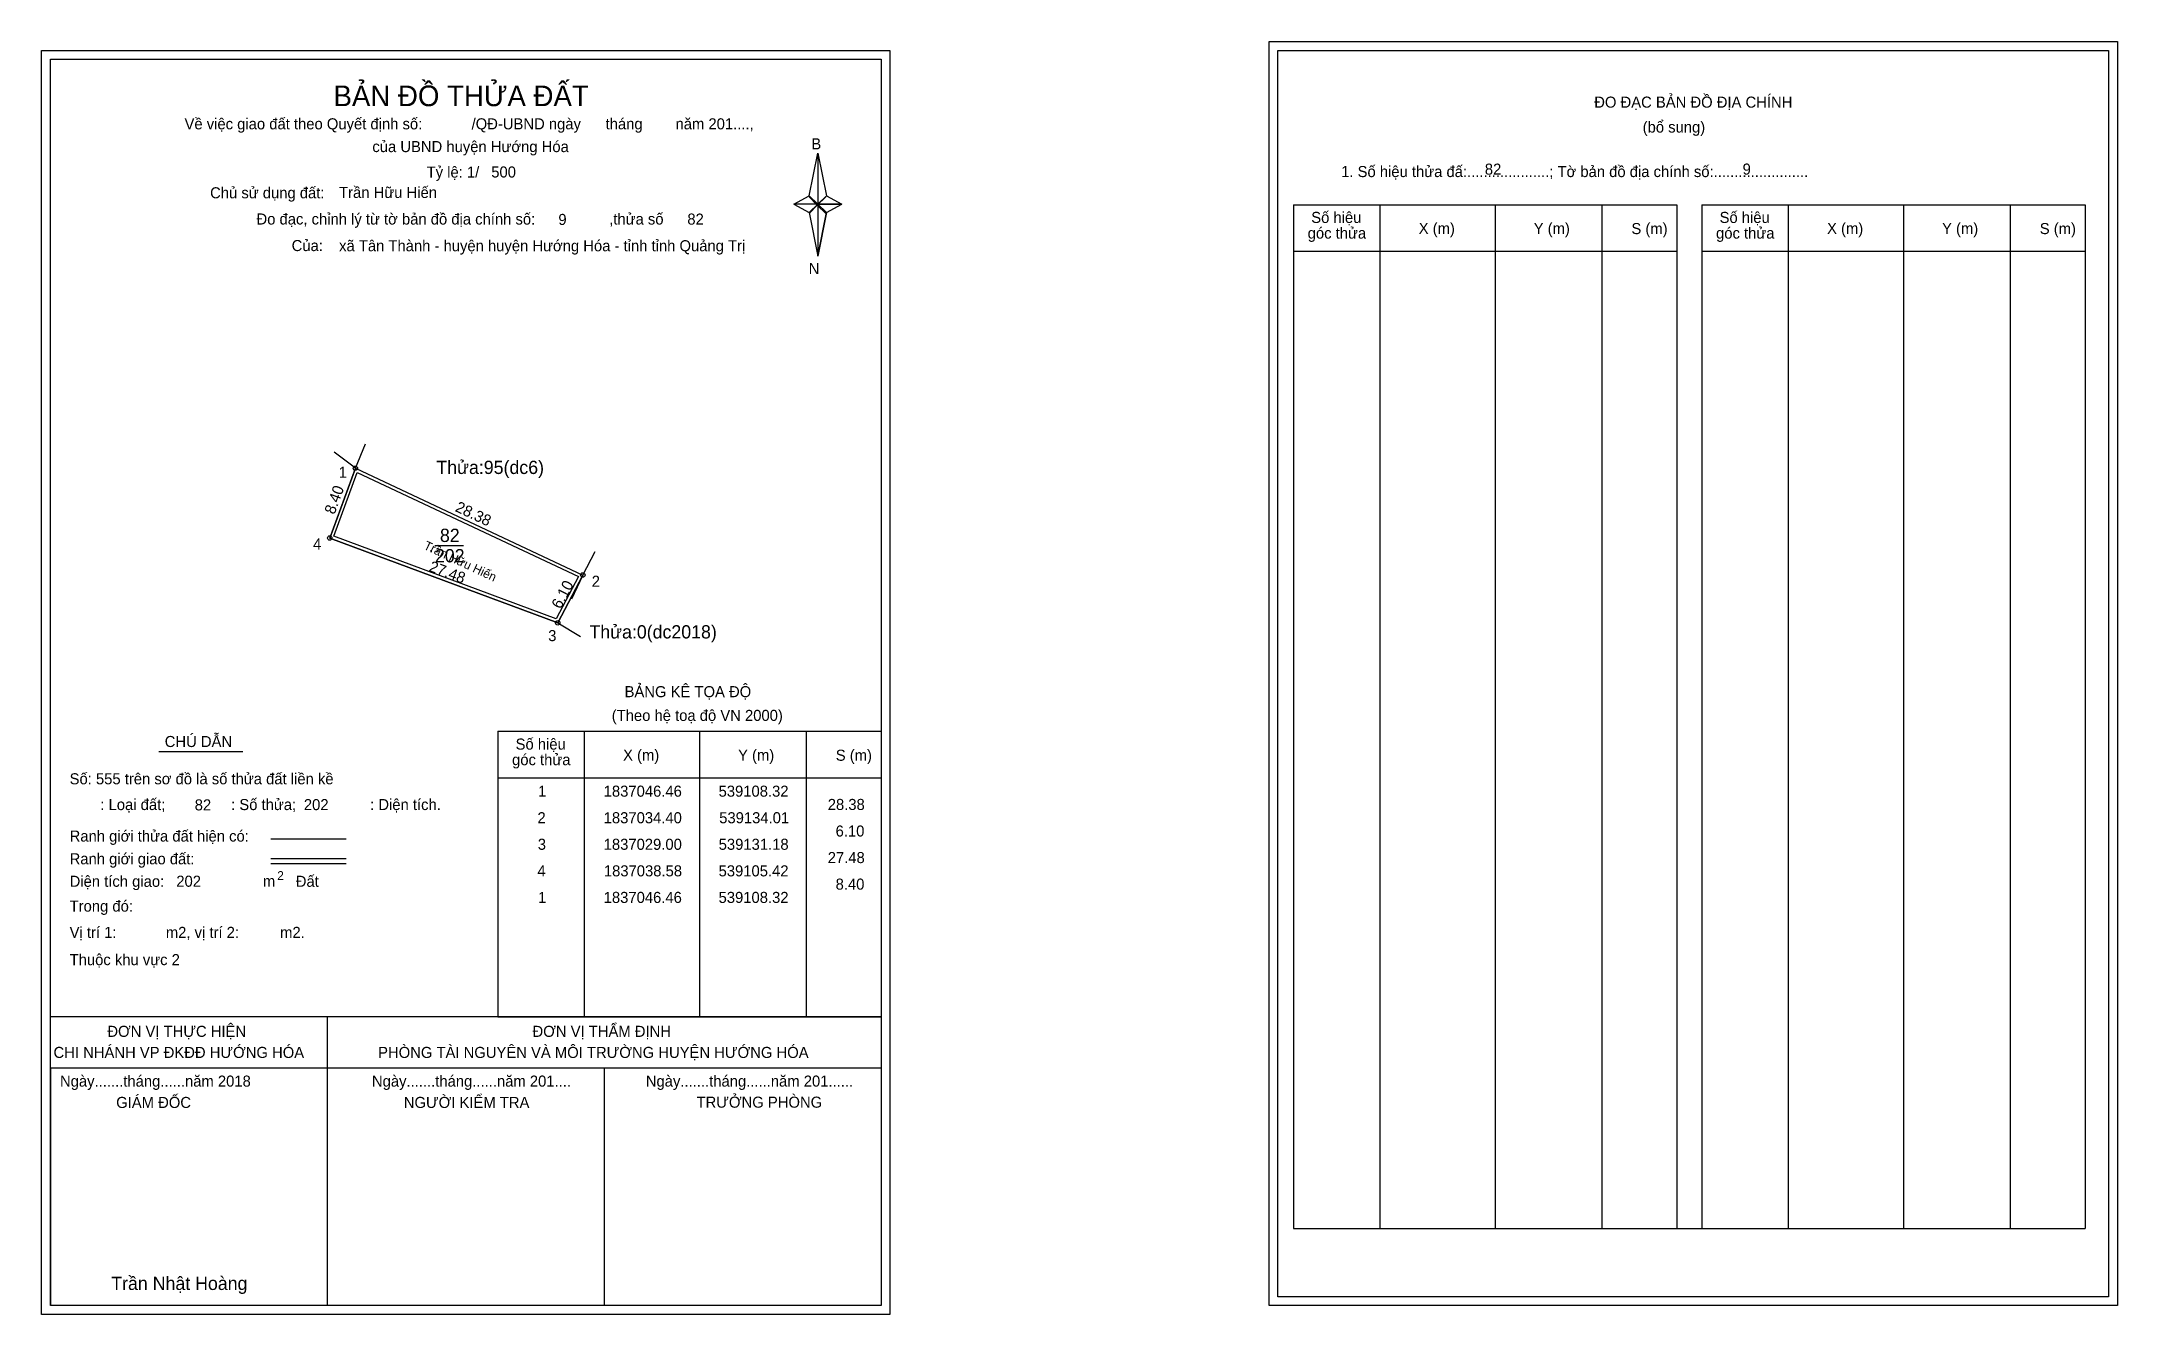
# Model space of a CAD drawing. Extents: x 539073 to 539307, y 1836951 to 1837095.
import ezdxf

# ---------------------------------------------------------------- set-up
doc = ezdxf.new("R2010")
doc.units = 0
for name, color, linetype in [('Level 1', 7, 'Continuous'), ('Level 10', 7, 'Continuous'), ('Level 11', 7, 'Continuous'), ('Level 13', 7, 'Continuous'), ('Level 27', 7, 'Continuous'), ('Level 28', 7, 'Continuous'), ('Level 3', 7, 'Continuous'), ('Level 36', 7, 'Continuous'), ('Level 49', 7, 'Continuous'), ('Level 5', 7, 'Continuous'), ('Level 53', 7, 'Continuous'), ('Level 55', 7, 'Continuous'), ('Level 6', 7, 'Continuous'), ('Level 63', 7, 'Continuous'), ('Level 9', 7, 'Continuous')]:
    doc.layers.add(name, color=color, linetype=linetype)

msp = doc.modelspace()

# ---------------------------------------------------------------- linework, layer by layer
at = {"layer": 'Level 1'}
for p, q in [((539073.87, 1837092.66), (539073.87, 1837092.66)), ((539212.53, 1837093.66), (539212.53, 1837093.66)), ((539159.58, 1837077.22), (539160.56, 1837082.04)), ((539160.56, 1837082.04), (539160.56, 1837076.28)), ((539160.56, 1837082.04), (539161.54, 1837077.22)), ((539157.85, 1837076.28), (539159.58, 1837077.22)), ((539159.58, 1837077.22), (539160.56, 1837076.28)), ((539160.49, 1837076.17), (539159.58, 1837077.11)), ((539160.56, 1837076.28), (539159.58, 1837075.36)), ((539160.49, 1837076.17), (539159.58, 1837075.25)), ((539159.58, 1837075.25), (539160.49, 1837076.17)), ((539161.47, 1837077.11), (539160.49, 1837076.17)), ((539160.49, 1837076.17), (539161.47, 1837077.11)), ((539161.47, 1837075.25), (539160.49, 1837076.17)), ((539161.54, 1837077.22), (539160.56, 1837076.28)), ((539160.56, 1837076.28), (539160.56, 1837070.43)), ((539160.56, 1837076.28), (539163.27, 1837076.28)), ((539160.56, 1837076.28), (539161.54, 1837075.36)), ((539161.54, 1837075.36), (539163.27, 1837076.28)), ((539214.29, 1837076.23), (539257.59, 1837076.23)), ((539224.09, 1836960.6), (539224.09, 1837076.23)), ((539237.12, 1836960.6), (539237.12, 1837076.23)), ((539249.11, 1837076.23), (539249.11, 1836960.6)), ((539257.59, 1837076.23), (539257.59, 1836960.6)), ((539260.42, 1837076.23), (539303.72, 1837076.23)), ((539270.22, 1836960.6), (539270.22, 1837076.23)), ((539283.25, 1836960.6), (539283.25, 1837076.23)), ((539295.24, 1837076.23), (539295.24, 1836960.6)), ((539303.72, 1837076.23), (539303.72, 1836960.6)), ((539159.58, 1837075.36), (539160.56, 1837070.43)), ((539161.54, 1837075.36), (539160.56, 1837070.43)), ((539214.29, 1837070.97), (539257.59, 1837070.97)), ((539260.42, 1837070.97), (539303.72, 1837070.97)), ((539124.41, 1837016.75), (539167.71, 1837016.75)), ((539134.21, 1836984.49), (539134.21, 1837016.75)), ((539147.24, 1836984.49), (539147.24, 1837016.75)), ((539159.23, 1837016.75), (539159.23, 1836984.49)), ((539124.41, 1837011.48), (539167.71, 1837011.48)), ((539098.76, 1837004.59), (539107.26, 1837004.59)), ((539098.76, 1837002.37), (539107.26, 1837002.37)), ((539098.76, 1837001.82), (539107.26, 1837001.82)), ((539127.28, 1836984.49), (539073.86, 1836984.49)), ((539167.71, 1836984.49), (539115.29, 1836984.49)), ((539124.41, 1836984.48), (539167.71, 1836984.48)), ((539167.71, 1836978.71), (539073.86, 1836978.71)), ((539073.86, 1836951.87), (539073.86, 1836978.71)), ((539214.29, 1836960.6), (539303.72, 1836960.6)), ((539167.71, 1836951.87), (539167.71, 1836951.87)), ((539306.38, 1836952.87), (539306.38, 1836952.87))]:
    msp.add_line(p, q, dxfattribs=at)
for points in [[(539159.58, 1837077.22), (539160.56, 1837082.04), (539160.56, 1837076.28)], [(539157.85, 1837076.28), (539159.58, 1837075.36), (539160.56, 1837076.28)], [(539160.56, 1837076.28), (539161.54, 1837077.22), (539163.27, 1837076.28)], [(539160.56, 1837076.28), (539160.56, 1837070.43), (539161.54, 1837075.36)]]:
    msp.add_lwpolyline(points, close=True, dxfattribs=at)
at = {"layer": 'Level 10'}
for p, q in [((539108.32, 1837046.46), (539105.42, 1837038.58)), ((539105.42, 1837038.58), (539131.18, 1837029)), ((539131.18, 1837029), (539134.01, 1837034.4))]:
    msp.add_line(p, q, dxfattribs=at)
for points in [[(539108.32, 1837046.46), (539134.01, 1837034.4), (539131.18, 1837029), (539105.42, 1837038.58)], [(539108.52, 1837045.98), (539133.53, 1837034.24), (539131.01, 1837029.44), (539105.87, 1837038.78)]]:
    msp.add_lwpolyline(points, close=True, dxfattribs=at)
at = {"layer": 'Level 11'}
for centre in [(539108.32, 1837046.46), (539108.32, 1837046.46), (539105.42, 1837038.58), (539134.01, 1837034.4), (539131.18, 1837029)]:
    msp.add_circle(centre, 0.25, dxfattribs=at)
at = {"layer": 'Level 27'}
for p, q in [((539108.32, 1837046.46), (539105.94, 1837048.28)), ((539108.32, 1837046.46), (539109.46, 1837049.23)), ((539134.01, 1837034.4), (539135.4, 1837037.06)), ((539134.01, 1837034.4), (539132.75, 1837031.68)), ((539131.18, 1837029), (539133.76, 1837027.46))]:
    msp.add_line(p, q, dxfattribs=at)
at = {"layer": 'Level 3'}
for p, q in [((539214.29, 1837076.23), (539214.29, 1836960.6)), ((539260.42, 1837076.23), (539260.42, 1836960.6)), ((539124.41, 1837016.75), (539124.41, 1836984.49))]:
    msp.add_line(p, q, dxfattribs=at)
at = {"layer": 'Level 5'}
for p, q in [((539086.12, 1837014.47), (539095.6, 1837014.47)), ((539105.15, 1836984.49), (539105.15, 1836951.87)), ((539073.86, 1836978.71), (539073.86, 1836951.87)), ((539073.86, 1836978.71), (539073.86, 1836951.87)), ((539136.43, 1836978.71), (539136.43, 1836951.87))]:
    msp.add_line(p, q, dxfattribs=at)
at = {"layer": 'Level 63'}
for points in [[(539072.86, 1837093.66), (539168.71, 1837093.66), (539168.71, 1836950.87), (539072.86, 1836950.87)], [(539073.86, 1837092.66), (539167.71, 1837092.66), (539167.71, 1836951.87), (539073.86, 1836951.87)], [(539211.53, 1837094.66), (539307.38, 1837094.66), (539307.38, 1836951.87), (539211.53, 1836951.87)], [(539212.53, 1837093.66), (539306.38, 1837093.66), (539306.38, 1836952.87), (539212.53, 1836952.87)]]:
    msp.add_lwpolyline(points, close=True, dxfattribs=at)
at = {"layer": 'Level 9'}
msp.add_line((539117.31, 1837037.73), (539120.55, 1837037.73), dxfattribs=at)

# ---------------------------------------------------------------- texts
at = {"layer": 'Level 1'}
for s, height, p in [('BẢN ĐỒ THỬA ĐẤT', 2.3328, (539105.85, 1837087.36)), ('ĐO ĐẠC BẢN ĐỒ ĐỊA CHÍNH', 1.25, (539248.27, 1837087.19)), ('Về việc giao đất theo Quyết định số:            /QĐ-UBND ngày      tháng        năm 201....,      ', 1.25, (539089.02, 1837084.74)), ('(bổ sung)', 1.25, (539253.74, 1837084.38)), ('của UBND huyện Hướng Hóa', 1.25, (539110.24, 1837082.17)), ('B', 1.25, (539159.83, 1837082.48)), ('1. Số hiệu thửa đấ:....................; Tờ bản đồ địa chính số:.......................', 1.25, (539219.68, 1837079.35)), ('Chủ sử dụng đất:', 1.25, (539091.91, 1837076.95)), ('Đo đạc, chỉnh lý từ tờ bản đồ địa chính số:                  ,thửa số                 ', 1.25, (539097.15, 1837073.99)), ('Số hiệu', 1.25, (539216.3, 1837074.17)), ('X (m)', 1.25, (539228.44, 1837072.93)), ('Y (m)', 1.25, (539241.43, 1837072.93)), ('S (m)', 1.25, (539252.47, 1837072.91)), ('Số hiệu', 1.25, (539262.43, 1837074.17)), ('X (m)', 1.25, (539274.57, 1837072.93)), ('Y (m)', 1.25, (539287.56, 1837072.93)), ('S (m)', 1.25, (539298.6, 1837072.91)), ('Của:', 1.25, (539101.12, 1837070.99)), ('góc thửa', 1.25, (539215.9, 1837072.4)), ('góc thửa', 1.25, (539262.03, 1837072.4)), ('N', 1.25, (539159.53, 1837068.39)), ('BẢNG KÊ TỌA ĐỘ', 1.25, (539138.73, 1837020.6)), ('(Theo hệ toạ độ VN 2000)', 1.25, (539137.28, 1837017.92)), ('CHÚ DẪN', 1.25, (539086.78, 1837014.97)), ('Số hiệu', 1.25, (539126.42, 1837014.68)), ('góc thửa', 1.25, (539126.02, 1837012.92)), ('X (m)', 1.25, (539138.56, 1837013.44)), ('Y (m)', 1.25, (539151.55, 1837013.44)), ('S (m)', 1.25, (539162.59, 1837013.42)), ('Số: 555 trên sơ đồ là số thửa đất liền kề', 1.25, (539076.04, 1837010.76)), (': Loại đất;                : Số thửa;                  : Diện tích.', 1.25, (539079.51, 1837007.85)), ('Ranh giới thửa đất hiện có:', 1.25, (539076.04, 1837004.29)), ('Ranh giới giao đất:', 1.25, (539076.04, 1837001.72)), ('Diện tích giao:                                Đất ', 1.25, (539076.04, 1836999.18)), ('m', 1.25, (539097.87, 1836999.2)), ('2', 1, (539099.49, 1836999.95)), ('Trong đó: ', 1.25, (539076.04, 1836996.38)), ('Vị trí 1:            m2, vị trí 2:          m2.', 1.25, (539076.04, 1836993.41)), ('Thuộc khu vực 2', 1.25, (539076.04, 1836990.33)), ('ĐƠN VỊ THỰC HIỆN', 1.25, (539080.3, 1836982.23)), ('ĐƠN VỊ THẨM ĐỊNH', 1.25, (539128.33, 1836982.23)), ('CHI NHÁNH VP ĐKĐĐ HƯỚNG HÓA', 1.25, (539074.22, 1836979.85)), ('PHÒNG TÀI NGUYÊN VÀ MÔI TRƯỜNG HUYỆN HƯỚNG HÓA', 1.25, (539110.89, 1836979.85)), ('Ngày.......tháng......năm 2018', 1.25, (539074.95, 1836976.61)), ('Ngày.......tháng......năm 201....', 1.25, (539110.19, 1836976.61)), ('Ngày.......tháng......năm 201......', 1.25, (539141.13, 1836976.61)), ('GIÁM ĐỐC', 1.25, (539081.3, 1836974.2)), ('NGƯỜI KIỂM TRA', 1.25, (539113.79, 1836974.2)), ('TRƯỞNG PHÒNG', 1.25, (539146.86, 1836974.23)), ('Trần Nhật Hoàng', 1.5, (539080.74, 1836953.64))]:
    msp.add_text(s, height=height, dxfattribs=at).set_placement(p)
at = {"layer": 'Level 11'}
msp.add_text('Tỷ lệ: 1/', height=1.25, dxfattribs=at).set_placement((539116.37, 1837079.29))
at = {"layer": 'Level 13'}
for s, p in [('82', (539117.87, 1837038.13)), ('.', (539116.61, 1837036.98)), ('202', (539117.31, 1837035.83))]:
    msp.add_text(s, height=1.5, dxfattribs=at).set_placement(p)
at = {"layer": 'Level 28'}
msp.add_text('Trần Hữu Hiến ', height=1, rotation=334.8526, dxfattribs=at).set_placement((539115.96, 1837037.39))
at = {"layer": 'Level 36'}
for s, p in [('Thửa:95(dc6)', (539117.47, 1837045.81)), ('Thửa:0(dc2018)', (539134.76, 1837027.23))]:
    msp.add_text(s, height=1.5, dxfattribs=at).set_placement(p)
at = {"layer": 'Level 49'}
for s, rotation, p in [('8.40', 69.8277, (539105.95, 1837041.17)), ('28.38', 334.8526, (539119.5, 1837041.65)), ('27.48', 339.6041, (539116.54, 1837034.87)), ('6.10', 62.3421, (539131.51, 1837030.48))]:
    msp.add_text(s, height=1.25, rotation=rotation, dxfattribs=at).set_placement(p)
at = {"layer": 'Level 53'}
for s, p in [('1', (539128.96, 1837009.36)), ('1837046.46', (539136.37, 1837009.36)), ('539108.32', (539149.35, 1837009.36)), ('28.38', (539161.68, 1837007.86)), ('2', (539128.89, 1837006.36)), ('1837034.40', (539136.37, 1837006.36)), ('539134.01', (539149.42, 1837006.36)), ('6.10', (539162.57, 1837004.86)), ('3', (539128.92, 1837003.36)), ('1837029.00', (539136.37, 1837003.36)), ('539131.18', (539149.36, 1837003.36)), ('4', (539128.88, 1837000.36)), ('1837038.58', (539136.39, 1837000.36)), ('539105.42', (539149.35, 1837000.36)), ('27.48', (539161.68, 1837001.86)), ('8.40', (539162.57, 1836998.86)), ('1', (539128.96, 1836997.36)), ('1837046.46', (539136.37, 1836997.36)), ('539108.32', (539149.35, 1836997.36))]:
    msp.add_text(s, height=1.25, dxfattribs=at).set_placement(p)
at = {"layer": 'Level 55'}
for s, height, p in [('1', 0.2, (539108.26, 1837046.46)), ('95', 0.055, (539108.28, 1837046.41)), ('95', 0.055, (539108.28, 1837046.41)), ('4', 0.2, (539105.36, 1837038.58)), ('2', 0.2, (539133.94, 1837034.4)), ('95', 0.055, (539133.97, 1837034.34)), ('95', 0.055, (539133.97, 1837034.34)), ('0', 0.055, (539133.99, 1837034.34)), ('0', 0.055, (539133.99, 1837034.34)), ('3', 0.2, (539131.12, 1837029)), ('0', 0.055, (539131.16, 1837028.95)), ('0', 0.055, (539131.16, 1837028.95))]:
    msp.add_text(s, height=height, dxfattribs=at).set_placement(p)
at = {"layer": 'Level 6'}
for s, p in [('82', (539235.91, 1837079.62)), ('9', (539265.03, 1837079.63)), ('500', (539123.67, 1837079.3)), ('Trần Hữu Hiến ', (539106.48, 1837076.99)), ('9', (539131.25, 1837073.94)), ('82', (539145.82, 1837073.98)), ('xã Tân Thành - huyện huyện Hướng Hóa - tỉnh tỉnh Quảng Trị', (539106.48, 1837070.97)), ('82', (539090.17, 1837007.81)), ('202', (539102.5, 1837007.84)), ('202', (539088.09, 1836999.19))]:
    msp.add_text(s, height=1.25, dxfattribs=at).set_placement(p)
at = {"layer": 'Level 9'}
for s, p in [('1', (539106.44, 1837045.39)), ('4', (539103.54, 1837037.28)), ('2', (539135.02, 1837033.07)), ('3', (539130.1, 1837026.93))]:
    msp.add_text(s, height=1.25, dxfattribs=at).set_placement(p)

doc.saveas('drawing.dxf')
